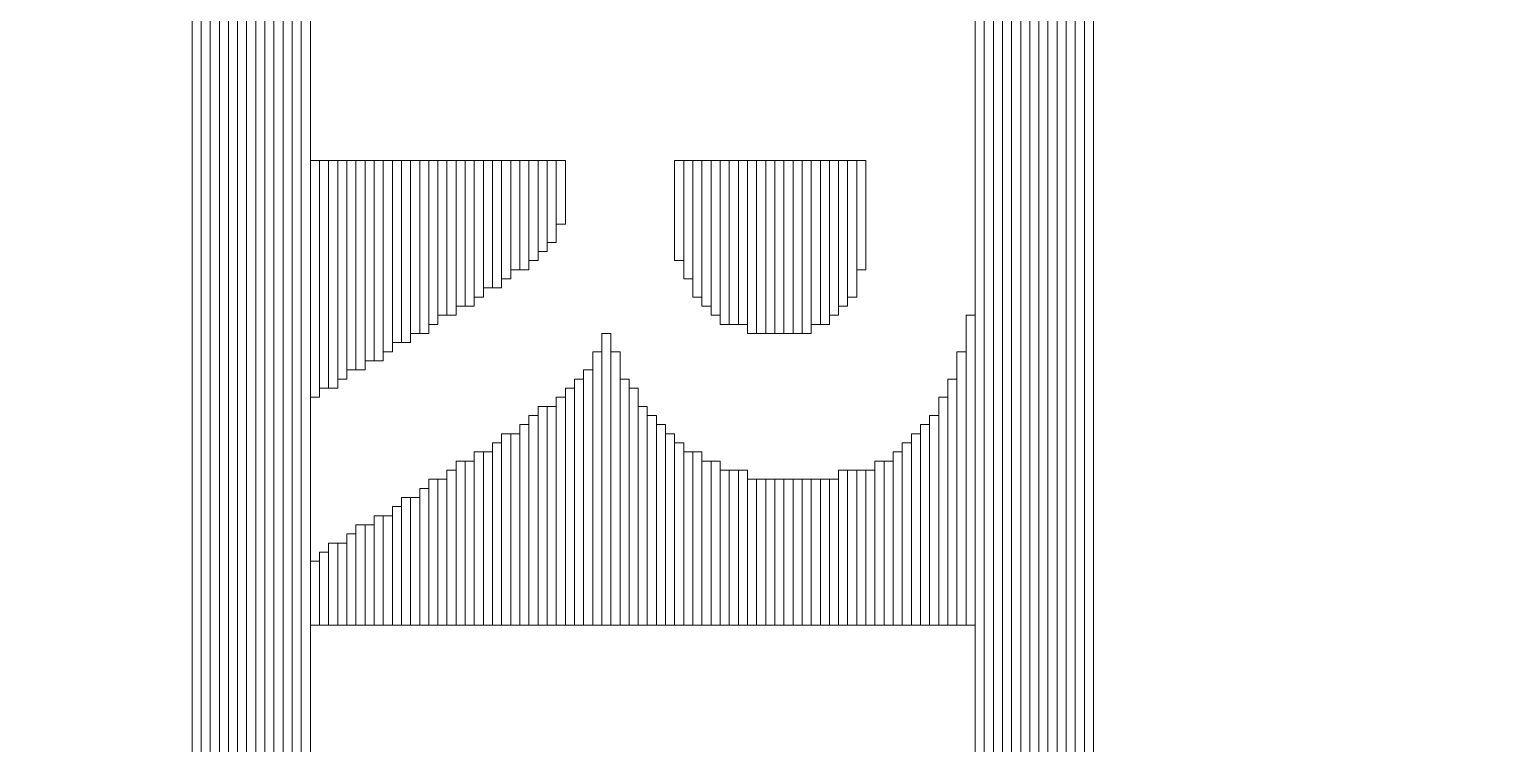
# Model space of a CAD drawing. Header units: millimetres. Extents: x -86 to 67, y -55 to 52.
# Drawn here: x 56.159 to 60.265, y 25.736 to 27.727 of the extents above; entities that cross this region are included whole.
import ezdxf

# ---------------------------------------------------------------- set-up
doc = ezdxf.new("R2010")
doc.units = ezdxf.units.MM
doc.header["$MEASUREMENT"] = 0
doc.layers.add('BG_OUTLINE', color=7, linetype='Continuous')
doc.layers.add('MA_PEN3', color=7, linetype='Continuous')

msp = doc.modelspace()

# ---------------------------------------------------------------- linework, layer by layer
at = {"layer": 'BG_OUTLINE', "color": 3, "lineweight": 9}
msp.add_open_spline([(-60.0926, 34.7331), (-60.0926, 34.7331), (63.7724, 34.7331), (63.7724, 34.7331), (63.7724, 34.7331), (64.585, 34.7336), (65.3646, 34.4113), (65.9396, 33.837), (65.9396, 33.837), (66.5146, 33.2627), (66.8379, 32.4797), (66.8384, 31.667), (66.8384, 31.667), (66.8384, 31.667), (66.8412, -52.28), (66.8412, -52.28), (66.8412, -52.28), (66.8412, -52.28), (66.8384, -52.1933), (66.8384, -52.1933), (66.8384, -52.1933), (66.8389, -53.006), (66.5166, -53.7856), (65.9424, -54.3606), (65.9424, -54.3606), (65.3681, -54.9356), (64.585, -55.2589), (63.7724, -55.2594), (63.7724, -55.2594), (63.7724, -55.2594), (-60.1869, -55.2594), (-60.1869, -55.2594), (-60.1869, -55.2594), (-60.1869, -55.2594), (-60.0853, -55.2518), (-60.0853, -55.2518), (-60.0853, -55.2518), (-60.8979, -55.2523), (-61.6775, -54.9299), (-62.2525, -54.3557), (-62.2525, -54.3557), (-62.8275, -53.7814), (-63.1508, -52.9984), (-63.1513, -52.1857), (-63.1513, -52.1857), (-63.1513, -52.1857), (-63.1587, 31.667), (-63.1587, 31.667), (-63.1587, 31.667), (-63.1592, 32.4797), (-62.8369, 33.2593), (-62.2626, 33.8343), (-62.2626, 33.8343), (-61.6883, 34.4093), (-60.9053, 34.7326), (-60.0926, 34.7331)], degree=3, knots=[0, 0, 0, 0, 0.071429, 0.071429, 0.071429, 0.071429, 0.142857, 0.142857, 0.142857, 0.142857, 0.214286, 0.214286, 0.214286, 0.214286, 0.285714, 0.285714, 0.285714, 0.285714, 0.357143, 0.357143, 0.357143, 0.357143, 0.428571, 0.428571, 0.428571, 0.428571, 0.5, 0.5, 0.5, 0.5, 0.571429, 0.571429, 0.571429, 0.571429, 0.642857, 0.642857, 0.642857, 0.642857, 0.714286, 0.714286, 0.714286, 0.714286, 0.785714, 0.785714, 0.785714, 0.785714, 0.857143, 0.857143, 0.857143, 0.857143, 0.928571, 0.928571, 0.928571, 0.928571, 1, 1, 1, 1], dxfattribs=at)
at = {"layer": 'MA_PEN3', "color": 5, "lineweight": 9}
for points in [[(56.6124, 34.3213), (56.6124, 34.3213), (56.6378, 34.3213), (56.6378, 34.3213), (56.6378, 34.3213), (56.6378, 34.3213), (56.6378, 20.9355), (56.6378, 20.9355), (56.6378, 20.9355), (56.6378, 20.9355), (56.6124, 20.9355), (56.6124, 20.9355), (56.6124, 20.9355), (56.6124, 20.9355), (56.6124, 34.3213), (56.6124, 34.3213)], [(56.6378, 34.3213), (56.6378, 34.3213), (56.6632, 34.3213), (56.6632, 34.3213), (56.6632, 34.3213), (56.6632, 34.3213), (56.6632, 20.9355), (56.6632, 20.9355), (56.6632, 20.9355), (56.6632, 20.9355), (56.6378, 20.9355), (56.6378, 20.9355), (56.6378, 20.9355), (56.6378, 20.9355), (56.6378, 34.3213), (56.6378, 34.3213)], [(56.6632, 34.3213), (56.6632, 34.3213), (56.6886, 34.3213), (56.6886, 34.3213), (56.6886, 34.3213), (56.6886, 34.3213), (56.6886, 20.9355), (56.6886, 20.9355), (56.6886, 20.9355), (56.6886, 20.9355), (56.6632, 20.9355), (56.6632, 20.9355), (56.6632, 20.9355), (56.6632, 20.9355), (56.6632, 34.3213), (56.6632, 34.3213)], [(56.6886, 34.3213), (56.6886, 34.3213), (56.714, 34.3213), (56.714, 34.3213), (56.714, 34.3213), (56.714, 34.3213), (56.714, 20.9355), (56.714, 20.9355), (56.714, 20.9355), (56.714, 20.9355), (56.6886, 20.9355), (56.6886, 20.9355), (56.6886, 20.9355), (56.6886, 20.9355), (56.6886, 34.3213), (56.6886, 34.3213)], [(56.714, 34.3213), (56.714, 34.3213), (56.7394, 34.3213), (56.7394, 34.3213), (56.7394, 34.3213), (56.7394, 34.3213), (56.7394, 20.9355), (56.7394, 20.9355), (56.7394, 20.9355), (56.7394, 20.9355), (56.714, 20.9355), (56.714, 20.9355), (56.714, 20.9355), (56.714, 20.9355), (56.714, 34.3213), (56.714, 34.3213)], [(56.7394, 34.3213), (56.7394, 34.3213), (56.7648, 34.3213), (56.7648, 34.3213), (56.7648, 34.3213), (56.7648, 34.3213), (56.7648, 20.9355), (56.7648, 20.9355), (56.7648, 20.9355), (56.7648, 20.9355), (56.7394, 20.9355), (56.7394, 20.9355), (56.7394, 20.9355), (56.7394, 20.9355), (56.7394, 34.3213), (56.7394, 34.3213)], [(56.7648, 34.3213), (56.7648, 34.3213), (56.7902, 34.3213), (56.7902, 34.3213), (56.7902, 34.3213), (56.7902, 34.3213), (56.7902, 20.9355), (56.7902, 20.9355), (56.7902, 20.9355), (56.7902, 20.9355), (56.7648, 20.9355), (56.7648, 20.9355), (56.7648, 20.9355), (56.7648, 20.9355), (56.7648, 34.3213), (56.7648, 34.3213)], [(56.7902, 34.3213), (56.7902, 34.3213), (56.8156, 34.3213), (56.8156, 34.3213), (56.8156, 34.3213), (56.8156, 34.3213), (56.8156, 20.9355), (56.8156, 20.9355), (56.8156, 20.9355), (56.8156, 20.9355), (56.7902, 20.9355), (56.7902, 20.9355), (56.7902, 20.9355), (56.7902, 20.9355), (56.7902, 34.3213), (56.7902, 34.3213)], [(56.8156, 34.3213), (56.8156, 34.3213), (56.841, 34.3213), (56.841, 34.3213), (56.841, 34.3213), (56.841, 34.3213), (56.841, 20.9355), (56.841, 20.9355), (56.841, 20.9355), (56.841, 20.9355), (56.8156, 20.9355), (56.8156, 20.9355), (56.8156, 20.9355), (56.8156, 20.9355), (56.8156, 34.3213), (56.8156, 34.3213)], [(56.841, 34.3213), (56.841, 34.3213), (56.8664, 34.3213), (56.8664, 34.3213), (56.8664, 34.3213), (56.8664, 34.3213), (56.8664, 20.9355), (56.8664, 20.9355), (56.8664, 20.9355), (56.8664, 20.9355), (56.841, 20.9355), (56.841, 20.9355), (56.841, 20.9355), (56.841, 20.9355), (56.841, 34.3213), (56.841, 34.3213)], [(56.8664, 34.3213), (56.8664, 34.3213), (56.8918, 34.3213), (56.8918, 34.3213), (56.8918, 34.3213), (56.8918, 34.3213), (56.8918, 20.9355), (56.8918, 20.9355), (56.8918, 20.9355), (56.8918, 20.9355), (56.8664, 20.9355), (56.8664, 20.9355), (56.8664, 20.9355), (56.8664, 20.9355), (56.8664, 34.3213), (56.8664, 34.3213)], [(56.8918, 34.3213), (56.8918, 34.3213), (56.9172, 34.3213), (56.9172, 34.3213), (56.9172, 34.3213), (56.9172, 34.3213), (56.9172, 20.9355), (56.9172, 20.9355), (56.9172, 20.9355), (56.9172, 20.9355), (56.8918, 20.9355), (56.8918, 20.9355), (56.8918, 20.9355), (56.8918, 20.9355), (56.8918, 34.3213), (56.8918, 34.3213)], [(56.9172, 34.3213), (56.9172, 34.3213), (56.9426, 34.3213), (56.9426, 34.3213), (56.9426, 34.3213), (56.9426, 34.3213), (56.9426, 20.9355), (56.9426, 20.9355), (56.9426, 20.9355), (56.9426, 20.9355), (56.9172, 20.9355), (56.9172, 20.9355), (56.9172, 20.9355), (56.9172, 20.9355), (56.9172, 34.3213), (56.9172, 34.3213)], [(58.7968, 34.3213), (58.7968, 34.3213), (58.8222, 34.3213), (58.8222, 34.3213), (58.8222, 34.3213), (58.8222, 34.3213), (58.8222, 20.9355), (58.8222, 20.9355), (58.8222, 20.9355), (58.8222, 20.9355), (58.7968, 20.9355), (58.7968, 20.9355), (58.7968, 20.9355), (58.7968, 20.9355), (58.7968, 34.3213), (58.7968, 34.3213)], [(58.8222, 34.3213), (58.8222, 34.3213), (58.8476, 34.3213), (58.8476, 34.3213), (58.8476, 34.3213), (58.8476, 34.3213), (58.8476, 20.9355), (58.8476, 20.9355), (58.8476, 20.9355), (58.8476, 20.9355), (58.8222, 20.9355), (58.8222, 20.9355), (58.8222, 20.9355), (58.8222, 20.9355), (58.8222, 34.3213), (58.8222, 34.3213)], [(58.8476, 34.3213), (58.8476, 34.3213), (58.873, 34.3213), (58.873, 34.3213), (58.873, 34.3213), (58.873, 34.3213), (58.873, 20.9355), (58.873, 20.9355), (58.873, 20.9355), (58.873, 20.9355), (58.8476, 20.9355), (58.8476, 20.9355), (58.8476, 20.9355), (58.8476, 20.9355), (58.8476, 34.3213), (58.8476, 34.3213)], [(58.873, 34.3213), (58.873, 34.3213), (58.8984, 34.3213), (58.8984, 34.3213), (58.8984, 34.3213), (58.8984, 34.3213), (58.8984, 20.9355), (58.8984, 20.9355), (58.8984, 20.9355), (58.8984, 20.9355), (58.873, 20.9355), (58.873, 20.9355), (58.873, 20.9355), (58.873, 20.9355), (58.873, 34.3213), (58.873, 34.3213)], [(58.8984, 34.3213), (58.8984, 34.3213), (58.9238, 34.3213), (58.9238, 34.3213), (58.9238, 34.3213), (58.9238, 34.3213), (58.9238, 20.9355), (58.9238, 20.9355), (58.9238, 20.9355), (58.9238, 20.9355), (58.8984, 20.9355), (58.8984, 20.9355), (58.8984, 20.9355), (58.8984, 20.9355), (58.8984, 34.3213), (58.8984, 34.3213)], [(58.9238, 34.3213), (58.9238, 34.3213), (58.9492, 34.3213), (58.9492, 34.3213), (58.9492, 34.3213), (58.9492, 34.3213), (58.9492, 20.9355), (58.9492, 20.9355), (58.9492, 20.9355), (58.9492, 20.9355), (58.9238, 20.9355), (58.9238, 20.9355), (58.9238, 20.9355), (58.9238, 20.9355), (58.9238, 34.3213), (58.9238, 34.3213)], [(58.9492, 34.3213), (58.9492, 34.3213), (58.9746, 34.3213), (58.9746, 34.3213), (58.9746, 34.3213), (58.9746, 34.3213), (58.9746, 20.9355), (58.9746, 20.9355), (58.9746, 20.9355), (58.9746, 20.9355), (58.9492, 20.9355), (58.9492, 20.9355), (58.9492, 20.9355), (58.9492, 20.9355), (58.9492, 34.3213), (58.9492, 34.3213)], [(58.9746, 34.3213), (58.9746, 34.3213), (59, 34.3213), (59, 34.3213), (59, 34.3213), (59, 34.3213), (59, 20.9355), (59, 20.9355), (59, 20.9355), (59, 20.9355), (58.9746, 20.9355), (58.9746, 20.9355), (58.9746, 20.9355), (58.9746, 20.9355), (58.9746, 34.3213), (58.9746, 34.3213)], [(59, 34.3213), (59, 34.3213), (59.0254, 34.3213), (59.0254, 34.3213), (59.0254, 34.3213), (59.0254, 34.3213), (59.0254, 20.9355), (59.0254, 20.9355), (59.0254, 20.9355), (59.0254, 20.9355), (59, 20.9355), (59, 20.9355), (59, 20.9355), (59, 20.9355), (59, 34.3213), (59, 34.3213)], [(59.0254, 34.3213), (59.0254, 34.3213), (59.0508, 34.3213), (59.0508, 34.3213), (59.0508, 34.3213), (59.0508, 34.3213), (59.0508, 20.9355), (59.0508, 20.9355), (59.0508, 20.9355), (59.0508, 20.9355), (59.0254, 20.9355), (59.0254, 20.9355), (59.0254, 20.9355), (59.0254, 20.9355), (59.0254, 34.3213), (59.0254, 34.3213)], [(59.0508, 34.3213), (59.0508, 34.3213), (59.0762, 34.3213), (59.0762, 34.3213), (59.0762, 34.3213), (59.0762, 34.3213), (59.0762, 20.9355), (59.0762, 20.9355), (59.0762, 20.9355), (59.0762, 20.9355), (59.0508, 20.9355), (59.0508, 20.9355), (59.0508, 20.9355), (59.0508, 20.9355), (59.0508, 34.3213), (59.0508, 34.3213)], [(59.0762, 34.3213), (59.0762, 34.3213), (59.1016, 34.3213), (59.1016, 34.3213), (59.1016, 34.3213), (59.1016, 34.3213), (59.1016, 20.9355), (59.1016, 20.9355), (59.1016, 20.9355), (59.1016, 20.9355), (59.0762, 20.9355), (59.0762, 20.9355), (59.0762, 20.9355), (59.0762, 20.9355), (59.0762, 34.3213), (59.0762, 34.3213)], [(59.1016, 34.3213), (59.1016, 34.3213), (59.127, 34.3213), (59.127, 34.3213), (59.127, 34.3213), (59.127, 34.3213), (59.127, 20.9355), (59.127, 20.9355), (59.127, 20.9355), (59.127, 20.9355), (59.1016, 20.9355), (59.1016, 20.9355), (59.1016, 20.9355), (59.1016, 20.9355), (59.1016, 34.3213), (59.1016, 34.3213)], [(56.9426, 27.3617), (56.9426, 27.3617), (56.968, 27.3617), (56.968, 27.3617), (56.968, 27.3617), (56.968, 27.3617), (56.968, 26.7013), (56.968, 26.7013), (56.968, 26.7013), (56.968, 26.7013), (56.9426, 26.7013), (56.9426, 26.7013), (56.9426, 26.7013), (56.9426, 26.7013), (56.9426, 27.3617), (56.9426, 27.3617)], [(56.968, 27.3617), (56.968, 27.3617), (56.9934, 27.3617), (56.9934, 27.3617), (56.9934, 27.3617), (56.9934, 27.3617), (56.9934, 26.7267), (56.9934, 26.7267), (56.9934, 26.7267), (56.9934, 26.7267), (56.968, 26.7267), (56.968, 26.7267), (56.968, 26.7267), (56.968, 26.7267), (56.968, 27.3617), (56.968, 27.3617)], [(56.9934, 27.3617), (56.9934, 27.3617), (57.0188, 27.3617), (57.0188, 27.3617), (57.0188, 27.3617), (57.0188, 27.3617), (57.0188, 26.7267), (57.0188, 26.7267), (57.0188, 26.7267), (57.0188, 26.7267), (56.9934, 26.7267), (56.9934, 26.7267), (56.9934, 26.7267), (56.9934, 26.7267), (56.9934, 27.3617), (56.9934, 27.3617)], [(57.0188, 27.3617), (57.0188, 27.3617), (57.0442, 27.3617), (57.0442, 27.3617), (57.0442, 27.3617), (57.0442, 27.3617), (57.0442, 26.7521), (57.0442, 26.7521), (57.0442, 26.7521), (57.0442, 26.7521), (57.0188, 26.7521), (57.0188, 26.7521), (57.0188, 26.7521), (57.0188, 26.7521), (57.0188, 27.3617), (57.0188, 27.3617)], [(57.0442, 27.3617), (57.0442, 27.3617), (57.0696, 27.3617), (57.0696, 27.3617), (57.0696, 27.3617), (57.0696, 27.3617), (57.0696, 26.7775), (57.0696, 26.7775), (57.0696, 26.7775), (57.0696, 26.7775), (57.0442, 26.7775), (57.0442, 26.7775), (57.0442, 26.7775), (57.0442, 26.7775), (57.0442, 27.3617), (57.0442, 27.3617)], [(57.0696, 27.3617), (57.0696, 27.3617), (57.095, 27.3617), (57.095, 27.3617), (57.095, 27.3617), (57.095, 27.3617), (57.095, 26.7775), (57.095, 26.7775), (57.095, 26.7775), (57.095, 26.7775), (57.0696, 26.7775), (57.0696, 26.7775), (57.0696, 26.7775), (57.0696, 26.7775), (57.0696, 27.3617), (57.0696, 27.3617)], [(57.095, 27.3617), (57.095, 27.3617), (57.1204, 27.3617), (57.1204, 27.3617), (57.1204, 27.3617), (57.1204, 27.3617), (57.1204, 26.8029), (57.1204, 26.8029), (57.1204, 26.8029), (57.1204, 26.8029), (57.095, 26.8029), (57.095, 26.8029), (57.095, 26.8029), (57.095, 26.8029), (57.095, 27.3617), (57.095, 27.3617)], [(57.1204, 27.3617), (57.1204, 27.3617), (57.1458, 27.3617), (57.1458, 27.3617), (57.1458, 27.3617), (57.1458, 27.3617), (57.1458, 26.8029), (57.1458, 26.8029), (57.1458, 26.8029), (57.1458, 26.8029), (57.1204, 26.8029), (57.1204, 26.8029), (57.1204, 26.8029), (57.1204, 26.8029), (57.1204, 27.3617), (57.1204, 27.3617)], [(57.1458, 27.3617), (57.1458, 27.3617), (57.1712, 27.3617), (57.1712, 27.3617), (57.1712, 27.3617), (57.1712, 27.3617), (57.1712, 26.8283), (57.1712, 26.8283), (57.1712, 26.8283), (57.1712, 26.8283), (57.1458, 26.8283), (57.1458, 26.8283), (57.1458, 26.8283), (57.1458, 26.8283), (57.1458, 27.3617), (57.1458, 27.3617)], [(57.1712, 27.3617), (57.1712, 27.3617), (57.1966, 27.3617), (57.1966, 27.3617), (57.1966, 27.3617), (57.1966, 27.3617), (57.1966, 26.8537), (57.1966, 26.8537), (57.1966, 26.8537), (57.1966, 26.8537), (57.1712, 26.8537), (57.1712, 26.8537), (57.1712, 26.8537), (57.1712, 26.8537), (57.1712, 27.3617), (57.1712, 27.3617)], [(57.1966, 27.3617), (57.1966, 27.3617), (57.222, 27.3617), (57.222, 27.3617), (57.222, 27.3617), (57.222, 27.3617), (57.222, 26.8537), (57.222, 26.8537), (57.222, 26.8537), (57.222, 26.8537), (57.1966, 26.8537), (57.1966, 26.8537), (57.1966, 26.8537), (57.1966, 26.8537), (57.1966, 27.3617), (57.1966, 27.3617)], [(57.222, 27.3617), (57.222, 27.3617), (57.2474, 27.3617), (57.2474, 27.3617), (57.2474, 27.3617), (57.2474, 27.3617), (57.2474, 26.8791), (57.2474, 26.8791), (57.2474, 26.8791), (57.2474, 26.8791), (57.222, 26.8791), (57.222, 26.8791), (57.222, 26.8791), (57.222, 26.8791), (57.222, 27.3617), (57.222, 27.3617)], [(57.2474, 27.3617), (57.2474, 27.3617), (57.2728, 27.3617), (57.2728, 27.3617), (57.2728, 27.3617), (57.2728, 27.3617), (57.2728, 26.8791), (57.2728, 26.8791), (57.2728, 26.8791), (57.2728, 26.8791), (57.2474, 26.8791), (57.2474, 26.8791), (57.2474, 26.8791), (57.2474, 26.8791), (57.2474, 27.3617), (57.2474, 27.3617)], [(57.2728, 27.3617), (57.2728, 27.3617), (57.2982, 27.3617), (57.2982, 27.3617), (57.2982, 27.3617), (57.2982, 27.3617), (57.2982, 26.9045), (57.2982, 26.9045), (57.2982, 26.9045), (57.2982, 26.9045), (57.2728, 26.9045), (57.2728, 26.9045), (57.2728, 26.9045), (57.2728, 26.9045), (57.2728, 27.3617), (57.2728, 27.3617)], [(57.2982, 27.3617), (57.2982, 27.3617), (57.3236, 27.3617), (57.3236, 27.3617), (57.3236, 27.3617), (57.3236, 27.3617), (57.3236, 26.9299), (57.3236, 26.9299), (57.3236, 26.9299), (57.3236, 26.9299), (57.2982, 26.9299), (57.2982, 26.9299), (57.2982, 26.9299), (57.2982, 26.9299), (57.2982, 27.3617), (57.2982, 27.3617)], [(57.3236, 27.3617), (57.3236, 27.3617), (57.349, 27.3617), (57.349, 27.3617), (57.349, 27.3617), (57.349, 27.3617), (57.349, 26.9299), (57.349, 26.9299), (57.349, 26.9299), (57.349, 26.9299), (57.3236, 26.9299), (57.3236, 26.9299), (57.3236, 26.9299), (57.3236, 26.9299), (57.3236, 27.3617), (57.3236, 27.3617)], [(57.349, 27.3617), (57.349, 27.3617), (57.3744, 27.3617), (57.3744, 27.3617), (57.3744, 27.3617), (57.3744, 27.3617), (57.3744, 26.9553), (57.3744, 26.9553), (57.3744, 26.9553), (57.3744, 26.9553), (57.349, 26.9553), (57.349, 26.9553), (57.349, 26.9553), (57.349, 26.9553), (57.349, 27.3617), (57.349, 27.3617)], [(57.3744, 27.3617), (57.3744, 27.3617), (57.3998, 27.3617), (57.3998, 27.3617), (57.3998, 27.3617), (57.3998, 27.3617), (57.3998, 26.9553), (57.3998, 26.9553), (57.3998, 26.9553), (57.3998, 26.9553), (57.3744, 26.9553), (57.3744, 26.9553), (57.3744, 26.9553), (57.3744, 26.9553), (57.3744, 27.3617), (57.3744, 27.3617)], [(57.3998, 27.3617), (57.3998, 27.3617), (57.4252, 27.3617), (57.4252, 27.3617), (57.4252, 27.3617), (57.4252, 27.3617), (57.4252, 26.9807), (57.4252, 26.9807), (57.4252, 26.9807), (57.4252, 26.9807), (57.3998, 26.9807), (57.3998, 26.9807), (57.3998, 26.9807), (57.3998, 26.9807), (57.3998, 27.3617), (57.3998, 27.3617)], [(57.4252, 27.3617), (57.4252, 27.3617), (57.4506, 27.3617), (57.4506, 27.3617), (57.4506, 27.3617), (57.4506, 27.3617), (57.4506, 27.0061), (57.4506, 27.0061), (57.4506, 27.0061), (57.4506, 27.0061), (57.4252, 27.0061), (57.4252, 27.0061), (57.4252, 27.0061), (57.4252, 27.0061), (57.4252, 27.3617), (57.4252, 27.3617)], [(57.4506, 27.3617), (57.4506, 27.3617), (57.476, 27.3617), (57.476, 27.3617), (57.476, 27.3617), (57.476, 27.3617), (57.476, 27.0061), (57.476, 27.0061), (57.476, 27.0061), (57.476, 27.0061), (57.4506, 27.0061), (57.4506, 27.0061), (57.4506, 27.0061), (57.4506, 27.0061), (57.4506, 27.3617), (57.4506, 27.3617)], [(57.476, 27.3617), (57.476, 27.3617), (57.5014, 27.3617), (57.5014, 27.3617), (57.5014, 27.3617), (57.5014, 27.3617), (57.5014, 27.0315), (57.5014, 27.0315), (57.5014, 27.0315), (57.5014, 27.0315), (57.476, 27.0315), (57.476, 27.0315), (57.476, 27.0315), (57.476, 27.0315), (57.476, 27.3617), (57.476, 27.3617)], [(57.5014, 27.3617), (57.5014, 27.3617), (57.5268, 27.3617), (57.5268, 27.3617), (57.5268, 27.3617), (57.5268, 27.3617), (57.5268, 27.0569), (57.5268, 27.0569), (57.5268, 27.0569), (57.5268, 27.0569), (57.5014, 27.0569), (57.5014, 27.0569), (57.5014, 27.0569), (57.5014, 27.0569), (57.5014, 27.3617), (57.5014, 27.3617)], [(57.5268, 27.3617), (57.5268, 27.3617), (57.5522, 27.3617), (57.5522, 27.3617), (57.5522, 27.3617), (57.5522, 27.3617), (57.5522, 27.0569), (57.5522, 27.0569), (57.5522, 27.0569), (57.5522, 27.0569), (57.5268, 27.0569), (57.5268, 27.0569), (57.5268, 27.0569), (57.5268, 27.0569), (57.5268, 27.3617), (57.5268, 27.3617)], [(57.5522, 27.3617), (57.5522, 27.3617), (57.5776, 27.3617), (57.5776, 27.3617), (57.5776, 27.3617), (57.5776, 27.3617), (57.5776, 27.0823), (57.5776, 27.0823), (57.5776, 27.0823), (57.5776, 27.0823), (57.5522, 27.0823), (57.5522, 27.0823), (57.5522, 27.0823), (57.5522, 27.0823), (57.5522, 27.3617), (57.5522, 27.3617)], [(57.5776, 27.3617), (57.5776, 27.3617), (57.603, 27.3617), (57.603, 27.3617), (57.603, 27.3617), (57.603, 27.3617), (57.603, 27.1077), (57.603, 27.1077), (57.603, 27.1077), (57.603, 27.1077), (57.5776, 27.1077), (57.5776, 27.1077), (57.5776, 27.1077), (57.5776, 27.1077), (57.5776, 27.3617), (57.5776, 27.3617)], [(57.603, 27.3617), (57.603, 27.3617), (57.6284, 27.3617), (57.6284, 27.3617), (57.6284, 27.3617), (57.6284, 27.3617), (57.6284, 27.1331), (57.6284, 27.1331), (57.6284, 27.1331), (57.6284, 27.1331), (57.603, 27.1331), (57.603, 27.1331), (57.603, 27.1331), (57.603, 27.1331), (57.603, 27.3617), (57.603, 27.3617)], [(57.6284, 27.3617), (57.6284, 27.3617), (57.6538, 27.3617), (57.6538, 27.3617), (57.6538, 27.3617), (57.6538, 27.3617), (57.6538, 27.1839), (57.6538, 27.1839), (57.6538, 27.1839), (57.6538, 27.1839), (57.6284, 27.1839), (57.6284, 27.1839), (57.6284, 27.1839), (57.6284, 27.1839), (57.6284, 27.3617), (57.6284, 27.3617)], [(57.9586, 27.3617), (57.9586, 27.3617), (57.984, 27.3617), (57.984, 27.3617), (57.984, 27.3617), (57.984, 27.3617), (57.984, 27.0823), (57.984, 27.0823), (57.984, 27.0823), (57.984, 27.0823), (57.9586, 27.0823), (57.9586, 27.0823), (57.9586, 27.0823), (57.9586, 27.0823), (57.9586, 27.3617), (57.9586, 27.3617)], [(57.984, 27.3617), (57.984, 27.3617), (58.0094, 27.3617), (58.0094, 27.3617), (58.0094, 27.3617), (58.0094, 27.3617), (58.0094, 27.0315), (58.0094, 27.0315), (58.0094, 27.0315), (58.0094, 27.0315), (57.984, 27.0315), (57.984, 27.0315), (57.984, 27.0315), (57.984, 27.0315), (57.984, 27.3617), (57.984, 27.3617)], [(58.0094, 27.3617), (58.0094, 27.3617), (58.0348, 27.3617), (58.0348, 27.3617), (58.0348, 27.3617), (58.0348, 27.3617), (58.0348, 26.9807), (58.0348, 26.9807), (58.0348, 26.9807), (58.0348, 26.9807), (58.0094, 26.9807), (58.0094, 26.9807), (58.0094, 26.9807), (58.0094, 26.9807), (58.0094, 27.3617), (58.0094, 27.3617)], [(58.0348, 27.3617), (58.0348, 27.3617), (58.0602, 27.3617), (58.0602, 27.3617), (58.0602, 27.3617), (58.0602, 27.3617), (58.0602, 26.9553), (58.0602, 26.9553), (58.0602, 26.9553), (58.0602, 26.9553), (58.0348, 26.9553), (58.0348, 26.9553), (58.0348, 26.9553), (58.0348, 26.9553), (58.0348, 27.3617), (58.0348, 27.3617)], [(58.0602, 27.3617), (58.0602, 27.3617), (58.0856, 27.3617), (58.0856, 27.3617), (58.0856, 27.3617), (58.0856, 27.3617), (58.0856, 26.9299), (58.0856, 26.9299), (58.0856, 26.9299), (58.0856, 26.9299), (58.0602, 26.9299), (58.0602, 26.9299), (58.0602, 26.9299), (58.0602, 26.9299), (58.0602, 27.3617), (58.0602, 27.3617)], [(58.0856, 27.3617), (58.0856, 27.3617), (58.111, 27.3617), (58.111, 27.3617), (58.111, 27.3617), (58.111, 27.3617), (58.111, 26.9045), (58.111, 26.9045), (58.111, 26.9045), (58.111, 26.9045), (58.0856, 26.9045), (58.0856, 26.9045), (58.0856, 26.9045), (58.0856, 26.9045), (58.0856, 27.3617), (58.0856, 27.3617)], [(58.111, 27.3617), (58.111, 27.3617), (58.1364, 27.3617), (58.1364, 27.3617), (58.1364, 27.3617), (58.1364, 27.3617), (58.1364, 26.9045), (58.1364, 26.9045), (58.1364, 26.9045), (58.1364, 26.9045), (58.111, 26.9045), (58.111, 26.9045), (58.111, 26.9045), (58.111, 26.9045), (58.111, 27.3617), (58.111, 27.3617)], [(58.1364, 27.3617), (58.1364, 27.3617), (58.1618, 27.3617), (58.1618, 27.3617), (58.1618, 27.3617), (58.1618, 27.3617), (58.1618, 26.9045), (58.1618, 26.9045), (58.1618, 26.9045), (58.1618, 26.9045), (58.1364, 26.9045), (58.1364, 26.9045), (58.1364, 26.9045), (58.1364, 26.9045), (58.1364, 27.3617), (58.1364, 27.3617)], [(58.1618, 27.3617), (58.1618, 27.3617), (58.1872, 27.3617), (58.1872, 27.3617), (58.1872, 27.3617), (58.1872, 27.3617), (58.1872, 26.8791), (58.1872, 26.8791), (58.1872, 26.8791), (58.1872, 26.8791), (58.1618, 26.8791), (58.1618, 26.8791), (58.1618, 26.8791), (58.1618, 26.8791), (58.1618, 27.3617), (58.1618, 27.3617)], [(58.1872, 27.3617), (58.1872, 27.3617), (58.2126, 27.3617), (58.2126, 27.3617), (58.2126, 27.3617), (58.2126, 27.3617), (58.2126, 26.8791), (58.2126, 26.8791), (58.2126, 26.8791), (58.2126, 26.8791), (58.1872, 26.8791), (58.1872, 26.8791), (58.1872, 26.8791), (58.1872, 26.8791), (58.1872, 27.3617), (58.1872, 27.3617)], [(58.2126, 27.3617), (58.2126, 27.3617), (58.238, 27.3617), (58.238, 27.3617), (58.238, 27.3617), (58.238, 27.3617), (58.238, 26.8791), (58.238, 26.8791), (58.238, 26.8791), (58.238, 26.8791), (58.2126, 26.8791), (58.2126, 26.8791), (58.2126, 26.8791), (58.2126, 26.8791), (58.2126, 27.3617), (58.2126, 27.3617)], [(58.238, 27.3617), (58.238, 27.3617), (58.2634, 27.3617), (58.2634, 27.3617), (58.2634, 27.3617), (58.2634, 27.3617), (58.2634, 26.8791), (58.2634, 26.8791), (58.2634, 26.8791), (58.2634, 26.8791), (58.238, 26.8791), (58.238, 26.8791), (58.238, 26.8791), (58.238, 26.8791), (58.238, 27.3617), (58.238, 27.3617)], [(58.2634, 27.3617), (58.2634, 27.3617), (58.2888, 27.3617), (58.2888, 27.3617), (58.2888, 27.3617), (58.2888, 27.3617), (58.2888, 26.8791), (58.2888, 26.8791), (58.2888, 26.8791), (58.2888, 26.8791), (58.2634, 26.8791), (58.2634, 26.8791), (58.2634, 26.8791), (58.2634, 26.8791), (58.2634, 27.3617), (58.2634, 27.3617)], [(58.2888, 27.3617), (58.2888, 27.3617), (58.3142, 27.3617), (58.3142, 27.3617), (58.3142, 27.3617), (58.3142, 27.3617), (58.3142, 26.8791), (58.3142, 26.8791), (58.3142, 26.8791), (58.3142, 26.8791), (58.2888, 26.8791), (58.2888, 26.8791), (58.2888, 26.8791), (58.2888, 26.8791), (58.2888, 27.3617), (58.2888, 27.3617)], [(58.3142, 27.3617), (58.3142, 27.3617), (58.3396, 27.3617), (58.3396, 27.3617), (58.3396, 27.3617), (58.3396, 27.3617), (58.3396, 26.8791), (58.3396, 26.8791), (58.3396, 26.8791), (58.3396, 26.8791), (58.3142, 26.8791), (58.3142, 26.8791), (58.3142, 26.8791), (58.3142, 26.8791), (58.3142, 27.3617), (58.3142, 27.3617)], [(58.3396, 27.3617), (58.3396, 27.3617), (58.365, 27.3617), (58.365, 27.3617), (58.365, 27.3617), (58.365, 27.3617), (58.365, 26.9045), (58.365, 26.9045), (58.365, 26.9045), (58.365, 26.9045), (58.3396, 26.9045), (58.3396, 26.9045), (58.3396, 26.9045), (58.3396, 26.9045), (58.3396, 27.3617), (58.3396, 27.3617)], [(58.365, 27.3617), (58.365, 27.3617), (58.3904, 27.3617), (58.3904, 27.3617), (58.3904, 27.3617), (58.3904, 27.3617), (58.3904, 26.9045), (58.3904, 26.9045), (58.3904, 26.9045), (58.3904, 26.9045), (58.365, 26.9045), (58.365, 26.9045), (58.365, 26.9045), (58.365, 26.9045), (58.365, 27.3617), (58.365, 27.3617)], [(58.3904, 27.3617), (58.3904, 27.3617), (58.4158, 27.3617), (58.4158, 27.3617), (58.4158, 27.3617), (58.4158, 27.3617), (58.4158, 26.9299), (58.4158, 26.9299), (58.4158, 26.9299), (58.4158, 26.9299), (58.3904, 26.9299), (58.3904, 26.9299), (58.3904, 26.9299), (58.3904, 26.9299), (58.3904, 27.3617), (58.3904, 27.3617)], [(58.4158, 27.3617), (58.4158, 27.3617), (58.4412, 27.3617), (58.4412, 27.3617), (58.4412, 27.3617), (58.4412, 27.3617), (58.4412, 26.9553), (58.4412, 26.9553), (58.4412, 26.9553), (58.4412, 26.9553), (58.4158, 26.9553), (58.4158, 26.9553), (58.4158, 26.9553), (58.4158, 26.9553), (58.4158, 27.3617), (58.4158, 27.3617)], [(58.4412, 27.3617), (58.4412, 27.3617), (58.4666, 27.3617), (58.4666, 27.3617), (58.4666, 27.3617), (58.4666, 27.3617), (58.4666, 26.9807), (58.4666, 26.9807), (58.4666, 26.9807), (58.4666, 26.9807), (58.4412, 26.9807), (58.4412, 26.9807), (58.4412, 26.9807), (58.4412, 26.9807), (58.4412, 27.3617), (58.4412, 27.3617)], [(58.4666, 27.3617), (58.4666, 27.3617), (58.492, 27.3617), (58.492, 27.3617), (58.492, 27.3617), (58.492, 27.3617), (58.492, 27.0569), (58.492, 27.0569), (58.492, 27.0569), (58.492, 27.0569), (58.4666, 27.0569), (58.4666, 27.0569), (58.4666, 27.0569), (58.4666, 27.0569), (58.4666, 27.3617), (58.4666, 27.3617)], [(58.7714, 26.9299), (58.7714, 26.9299), (58.7968, 26.9299), (58.7968, 26.9299), (58.7968, 26.9299), (58.7968, 26.9299), (58.7968, 26.0663), (58.7968, 26.0663), (58.7968, 26.0663), (58.7968, 26.0663), (58.7714, 26.0663), (58.7714, 26.0663), (58.7714, 26.0663), (58.7714, 26.0663), (58.7714, 26.9299), (58.7714, 26.9299)], [(57.7554, 26.8791), (57.7554, 26.8791), (57.7808, 26.8791), (57.7808, 26.8791), (57.7808, 26.8791), (57.7808, 26.8791), (57.7808, 26.0663), (57.7808, 26.0663), (57.7808, 26.0663), (57.7808, 26.0663), (57.7554, 26.0663), (57.7554, 26.0663), (57.7554, 26.0663), (57.7554, 26.0663), (57.7554, 26.8791), (57.7554, 26.8791)], [(57.73, 26.8283), (57.73, 26.8283), (57.7554, 26.8283), (57.7554, 26.8283), (57.7554, 26.8283), (57.7554, 26.8283), (57.7554, 26.0663), (57.7554, 26.0663), (57.7554, 26.0663), (57.7554, 26.0663), (57.73, 26.0663), (57.73, 26.0663), (57.73, 26.0663), (57.73, 26.0663), (57.73, 26.8283), (57.73, 26.8283)], [(57.7808, 26.8283), (57.7808, 26.8283), (57.8062, 26.8283), (57.8062, 26.8283), (57.8062, 26.8283), (57.8062, 26.8283), (57.8062, 26.0663), (57.8062, 26.0663), (57.8062, 26.0663), (57.8062, 26.0663), (57.7808, 26.0663), (57.7808, 26.0663), (57.7808, 26.0663), (57.7808, 26.0663), (57.7808, 26.8283), (57.7808, 26.8283)], [(58.746, 26.8283), (58.746, 26.8283), (58.7714, 26.8283), (58.7714, 26.8283), (58.7714, 26.8283), (58.7714, 26.8283), (58.7714, 26.0663), (58.7714, 26.0663), (58.7714, 26.0663), (58.7714, 26.0663), (58.746, 26.0663), (58.746, 26.0663), (58.746, 26.0663), (58.746, 26.0663), (58.746, 26.8283), (58.746, 26.8283)], [(57.7046, 26.7775), (57.7046, 26.7775), (57.73, 26.7775), (57.73, 26.7775), (57.73, 26.7775), (57.73, 26.7775), (57.73, 26.0663), (57.73, 26.0663), (57.73, 26.0663), (57.73, 26.0663), (57.7046, 26.0663), (57.7046, 26.0663), (57.7046, 26.0663), (57.7046, 26.0663), (57.7046, 26.7775), (57.7046, 26.7775)], [(57.6792, 26.7521), (57.6792, 26.7521), (57.7046, 26.7521), (57.7046, 26.7521), (57.7046, 26.7521), (57.7046, 26.7521), (57.7046, 26.0663), (57.7046, 26.0663), (57.7046, 26.0663), (57.7046, 26.0663), (57.6792, 26.0663), (57.6792, 26.0663), (57.6792, 26.0663), (57.6792, 26.0663), (57.6792, 26.7521), (57.6792, 26.7521)], [(57.8062, 26.7521), (57.8062, 26.7521), (57.8316, 26.7521), (57.8316, 26.7521), (57.8316, 26.7521), (57.8316, 26.7521), (57.8316, 26.0663), (57.8316, 26.0663), (57.8316, 26.0663), (57.8316, 26.0663), (57.8062, 26.0663), (57.8062, 26.0663), (57.8062, 26.0663), (57.8062, 26.0663), (57.8062, 26.7521), (57.8062, 26.7521)], [(58.7206, 26.7521), (58.7206, 26.7521), (58.746, 26.7521), (58.746, 26.7521), (58.746, 26.7521), (58.746, 26.7521), (58.746, 26.0663), (58.746, 26.0663), (58.746, 26.0663), (58.746, 26.0663), (58.7206, 26.0663), (58.7206, 26.0663), (58.7206, 26.0663), (58.7206, 26.0663), (58.7206, 26.7521), (58.7206, 26.7521)], [(57.6284, 26.7013), (57.6284, 26.7013), (57.6538, 26.7013), (57.6538, 26.7013), (57.6538, 26.7013), (57.6538, 26.7013), (57.6538, 26.0663), (57.6538, 26.0663), (57.6538, 26.0663), (57.6538, 26.0663), (57.6284, 26.0663), (57.6284, 26.0663), (57.6284, 26.0663), (57.6284, 26.0663), (57.6284, 26.7013), (57.6284, 26.7013)], [(57.6538, 26.7267), (57.6538, 26.7267), (57.6792, 26.7267), (57.6792, 26.7267), (57.6792, 26.7267), (57.6792, 26.7267), (57.6792, 26.0663), (57.6792, 26.0663), (57.6792, 26.0663), (57.6792, 26.0663), (57.6538, 26.0663), (57.6538, 26.0663), (57.6538, 26.0663), (57.6538, 26.0663), (57.6538, 26.7267), (57.6538, 26.7267)], [(57.8316, 26.7267), (57.8316, 26.7267), (57.857, 26.7267), (57.857, 26.7267), (57.857, 26.7267), (57.857, 26.7267), (57.857, 26.0663), (57.857, 26.0663), (57.857, 26.0663), (57.857, 26.0663), (57.8316, 26.0663), (57.8316, 26.0663), (57.8316, 26.0663), (57.8316, 26.0663), (57.8316, 26.7267), (57.8316, 26.7267)], [(58.6952, 26.7013), (58.6952, 26.7013), (58.7206, 26.7013), (58.7206, 26.7013), (58.7206, 26.7013), (58.7206, 26.7013), (58.7206, 26.0663), (58.7206, 26.0663), (58.7206, 26.0663), (58.7206, 26.0663), (58.6952, 26.0663), (58.6952, 26.0663), (58.6952, 26.0663), (58.6952, 26.0663), (58.6952, 26.7013), (58.6952, 26.7013)], [(57.5522, 26.6505), (57.5522, 26.6505), (57.5776, 26.6505), (57.5776, 26.6505), (57.5776, 26.6505), (57.5776, 26.6505), (57.5776, 26.0663), (57.5776, 26.0663), (57.5776, 26.0663), (57.5776, 26.0663), (57.5522, 26.0663), (57.5522, 26.0663), (57.5522, 26.0663), (57.5522, 26.0663), (57.5522, 26.6505), (57.5522, 26.6505)], [(57.5776, 26.6759), (57.5776, 26.6759), (57.603, 26.6759), (57.603, 26.6759), (57.603, 26.6759), (57.603, 26.6759), (57.603, 26.0663), (57.603, 26.0663), (57.603, 26.0663), (57.603, 26.0663), (57.5776, 26.0663), (57.5776, 26.0663), (57.5776, 26.0663), (57.5776, 26.0663), (57.5776, 26.6759), (57.5776, 26.6759)], [(57.603, 26.6759), (57.603, 26.6759), (57.6284, 26.6759), (57.6284, 26.6759), (57.6284, 26.6759), (57.6284, 26.6759), (57.6284, 26.0663), (57.6284, 26.0663), (57.6284, 26.0663), (57.6284, 26.0663), (57.603, 26.0663), (57.603, 26.0663), (57.603, 26.0663), (57.603, 26.0663), (57.603, 26.6759), (57.603, 26.6759)], [(57.857, 26.6759), (57.857, 26.6759), (57.8824, 26.6759), (57.8824, 26.6759), (57.8824, 26.6759), (57.8824, 26.6759), (57.8824, 26.0663), (57.8824, 26.0663), (57.8824, 26.0663), (57.8824, 26.0663), (57.857, 26.0663), (57.857, 26.0663), (57.857, 26.0663), (57.857, 26.0663), (57.857, 26.6759), (57.857, 26.6759)], [(57.8824, 26.6505), (57.8824, 26.6505), (57.9078, 26.6505), (57.9078, 26.6505), (57.9078, 26.6505), (57.9078, 26.6505), (57.9078, 26.0663), (57.9078, 26.0663), (57.9078, 26.0663), (57.9078, 26.0663), (57.8824, 26.0663), (57.8824, 26.0663), (57.8824, 26.0663), (57.8824, 26.0663), (57.8824, 26.6505), (57.8824, 26.6505)], [(58.6698, 26.6505), (58.6698, 26.6505), (58.6952, 26.6505), (58.6952, 26.6505), (58.6952, 26.6505), (58.6952, 26.6505), (58.6952, 26.0663), (58.6952, 26.0663), (58.6952, 26.0663), (58.6952, 26.0663), (58.6698, 26.0663), (58.6698, 26.0663), (58.6698, 26.0663), (58.6698, 26.0663), (58.6698, 26.6505), (58.6698, 26.6505)], [(57.5268, 26.6251), (57.5268, 26.6251), (57.5522, 26.6251), (57.5522, 26.6251), (57.5522, 26.6251), (57.5522, 26.6251), (57.5522, 26.0663), (57.5522, 26.0663), (57.5522, 26.0663), (57.5522, 26.0663), (57.5268, 26.0663), (57.5268, 26.0663), (57.5268, 26.0663), (57.5268, 26.0663), (57.5268, 26.6251), (57.5268, 26.6251)], [(57.9078, 26.6251), (57.9078, 26.6251), (57.9332, 26.6251), (57.9332, 26.6251), (57.9332, 26.6251), (57.9332, 26.6251), (57.9332, 26.0663), (57.9332, 26.0663), (57.9332, 26.0663), (57.9332, 26.0663), (57.9078, 26.0663), (57.9078, 26.0663), (57.9078, 26.0663), (57.9078, 26.0663), (57.9078, 26.6251), (57.9078, 26.6251)], [(58.6444, 26.6251), (58.6444, 26.6251), (58.6698, 26.6251), (58.6698, 26.6251), (58.6698, 26.6251), (58.6698, 26.6251), (58.6698, 26.0663), (58.6698, 26.0663), (58.6698, 26.0663), (58.6698, 26.0663), (58.6444, 26.0663), (58.6444, 26.0663), (58.6444, 26.0663), (58.6444, 26.0663), (58.6444, 26.6251), (58.6444, 26.6251)], [(57.4506, 26.5743), (57.4506, 26.5743), (57.476, 26.5743), (57.476, 26.5743), (57.476, 26.5743), (57.476, 26.5743), (57.476, 26.0663), (57.476, 26.0663), (57.476, 26.0663), (57.476, 26.0663), (57.4506, 26.0663), (57.4506, 26.0663), (57.4506, 26.0663), (57.4506, 26.0663), (57.4506, 26.5743), (57.4506, 26.5743)], [(57.476, 26.5997), (57.476, 26.5997), (57.5014, 26.5997), (57.5014, 26.5997), (57.5014, 26.5997), (57.5014, 26.5997), (57.5014, 26.0663), (57.5014, 26.0663), (57.5014, 26.0663), (57.5014, 26.0663), (57.476, 26.0663), (57.476, 26.0663), (57.476, 26.0663), (57.476, 26.0663), (57.476, 26.5997), (57.476, 26.5997)], [(57.5014, 26.5997), (57.5014, 26.5997), (57.5268, 26.5997), (57.5268, 26.5997), (57.5268, 26.5997), (57.5268, 26.5997), (57.5268, 26.0663), (57.5268, 26.0663), (57.5268, 26.0663), (57.5268, 26.0663), (57.5014, 26.0663), (57.5014, 26.0663), (57.5014, 26.0663), (57.5014, 26.0663), (57.5014, 26.5997), (57.5014, 26.5997)], [(57.9332, 26.5997), (57.9332, 26.5997), (57.9586, 26.5997), (57.9586, 26.5997), (57.9586, 26.5997), (57.9586, 26.5997), (57.9586, 26.0663), (57.9586, 26.0663), (57.9586, 26.0663), (57.9586, 26.0663), (57.9332, 26.0663), (57.9332, 26.0663), (57.9332, 26.0663), (57.9332, 26.0663), (57.9332, 26.5997), (57.9332, 26.5997)], [(57.9586, 26.5743), (57.9586, 26.5743), (57.984, 26.5743), (57.984, 26.5743), (57.984, 26.5743), (57.984, 26.5743), (57.984, 26.0663), (57.984, 26.0663), (57.984, 26.0663), (57.984, 26.0663), (57.9586, 26.0663), (57.9586, 26.0663), (57.9586, 26.0663), (57.9586, 26.0663), (57.9586, 26.5743), (57.9586, 26.5743)], [(58.5936, 26.5743), (58.5936, 26.5743), (58.619, 26.5743), (58.619, 26.5743), (58.619, 26.5743), (58.619, 26.5743), (58.619, 26.0663), (58.619, 26.0663), (58.619, 26.0663), (58.619, 26.0663), (58.5936, 26.0663), (58.5936, 26.0663), (58.5936, 26.0663), (58.5936, 26.0663), (58.5936, 26.5743), (58.5936, 26.5743)], [(58.619, 26.5997), (58.619, 26.5997), (58.6444, 26.5997), (58.6444, 26.5997), (58.6444, 26.5997), (58.6444, 26.5997), (58.6444, 26.0663), (58.6444, 26.0663), (58.6444, 26.0663), (58.6444, 26.0663), (58.619, 26.0663), (58.619, 26.0663), (58.619, 26.0663), (58.619, 26.0663), (58.619, 26.5997), (58.619, 26.5997)], [(57.3998, 26.5489), (57.3998, 26.5489), (57.4252, 26.5489), (57.4252, 26.5489), (57.4252, 26.5489), (57.4252, 26.5489), (57.4252, 26.0663), (57.4252, 26.0663), (57.4252, 26.0663), (57.4252, 26.0663), (57.3998, 26.0663), (57.3998, 26.0663), (57.3998, 26.0663), (57.3998, 26.0663), (57.3998, 26.5489), (57.3998, 26.5489)], [(57.4252, 26.5489), (57.4252, 26.5489), (57.4506, 26.5489), (57.4506, 26.5489), (57.4506, 26.5489), (57.4506, 26.5489), (57.4506, 26.0663), (57.4506, 26.0663), (57.4506, 26.0663), (57.4506, 26.0663), (57.4252, 26.0663), (57.4252, 26.0663), (57.4252, 26.0663), (57.4252, 26.0663), (57.4252, 26.5489), (57.4252, 26.5489)], [(57.984, 26.5489), (57.984, 26.5489), (58.0094, 26.5489), (58.0094, 26.5489), (58.0094, 26.5489), (58.0094, 26.5489), (58.0094, 26.0663), (58.0094, 26.0663), (58.0094, 26.0663), (58.0094, 26.0663), (57.984, 26.0663), (57.984, 26.0663), (57.984, 26.0663), (57.984, 26.0663), (57.984, 26.5489), (57.984, 26.5489)], [(58.0094, 26.5489), (58.0094, 26.5489), (58.0348, 26.5489), (58.0348, 26.5489), (58.0348, 26.5489), (58.0348, 26.5489), (58.0348, 26.0663), (58.0348, 26.0663), (58.0348, 26.0663), (58.0348, 26.0663), (58.0094, 26.0663), (58.0094, 26.0663), (58.0094, 26.0663), (58.0094, 26.0663), (58.0094, 26.5489), (58.0094, 26.5489)], [(58.5682, 26.5489), (58.5682, 26.5489), (58.5936, 26.5489), (58.5936, 26.5489), (58.5936, 26.5489), (58.5936, 26.5489), (58.5936, 26.0663), (58.5936, 26.0663), (58.5936, 26.0663), (58.5936, 26.0663), (58.5682, 26.0663), (58.5682, 26.0663), (58.5682, 26.0663), (58.5682, 26.0663), (58.5682, 26.5489), (58.5682, 26.5489)], [(57.3236, 26.4981), (57.3236, 26.4981), (57.349, 26.4981), (57.349, 26.4981), (57.349, 26.4981), (57.349, 26.4981), (57.349, 26.0663), (57.349, 26.0663), (57.349, 26.0663), (57.349, 26.0663), (57.3236, 26.0663), (57.3236, 26.0663), (57.3236, 26.0663), (57.3236, 26.0663), (57.3236, 26.4981), (57.3236, 26.4981)], [(57.349, 26.5235), (57.349, 26.5235), (57.3744, 26.5235), (57.3744, 26.5235), (57.3744, 26.5235), (57.3744, 26.5235), (57.3744, 26.0663), (57.3744, 26.0663), (57.3744, 26.0663), (57.3744, 26.0663), (57.349, 26.0663), (57.349, 26.0663), (57.349, 26.0663), (57.349, 26.0663), (57.349, 26.5235), (57.349, 26.5235)], [(57.3744, 26.5235), (57.3744, 26.5235), (57.3998, 26.5235), (57.3998, 26.5235), (57.3998, 26.5235), (57.3998, 26.5235), (57.3998, 26.0663), (57.3998, 26.0663), (57.3998, 26.0663), (57.3998, 26.0663), (57.3744, 26.0663), (57.3744, 26.0663), (57.3744, 26.0663), (57.3744, 26.0663), (57.3744, 26.5235), (57.3744, 26.5235)], [(58.0348, 26.5235), (58.0348, 26.5235), (58.0602, 26.5235), (58.0602, 26.5235), (58.0602, 26.5235), (58.0602, 26.5235), (58.0602, 26.0663), (58.0602, 26.0663), (58.0602, 26.0663), (58.0602, 26.0663), (58.0348, 26.0663), (58.0348, 26.0663), (58.0348, 26.0663), (58.0348, 26.0663), (58.0348, 26.5235), (58.0348, 26.5235)], [(58.0602, 26.5235), (58.0602, 26.5235), (58.0856, 26.5235), (58.0856, 26.5235), (58.0856, 26.5235), (58.0856, 26.5235), (58.0856, 26.0663), (58.0856, 26.0663), (58.0856, 26.0663), (58.0856, 26.0663), (58.0602, 26.0663), (58.0602, 26.0663), (58.0602, 26.0663), (58.0602, 26.0663), (58.0602, 26.5235), (58.0602, 26.5235)], [(58.0856, 26.4981), (58.0856, 26.4981), (58.111, 26.4981), (58.111, 26.4981), (58.111, 26.4981), (58.111, 26.4981), (58.111, 26.0663), (58.111, 26.0663), (58.111, 26.0663), (58.111, 26.0663), (58.0856, 26.0663), (58.0856, 26.0663), (58.0856, 26.0663), (58.0856, 26.0663), (58.0856, 26.4981), (58.0856, 26.4981)], [(58.111, 26.4981), (58.111, 26.4981), (58.1364, 26.4981), (58.1364, 26.4981), (58.1364, 26.4981), (58.1364, 26.4981), (58.1364, 26.0663), (58.1364, 26.0663), (58.1364, 26.0663), (58.1364, 26.0663), (58.111, 26.0663), (58.111, 26.0663), (58.111, 26.0663), (58.111, 26.0663), (58.111, 26.4981), (58.111, 26.4981)], [(58.1364, 26.4981), (58.1364, 26.4981), (58.1618, 26.4981), (58.1618, 26.4981), (58.1618, 26.4981), (58.1618, 26.4981), (58.1618, 26.0663), (58.1618, 26.0663), (58.1618, 26.0663), (58.1618, 26.0663), (58.1364, 26.0663), (58.1364, 26.0663), (58.1364, 26.0663), (58.1364, 26.0663), (58.1364, 26.4981), (58.1364, 26.4981)], [(58.4158, 26.4981), (58.4158, 26.4981), (58.4412, 26.4981), (58.4412, 26.4981), (58.4412, 26.4981), (58.4412, 26.4981), (58.4412, 26.0663), (58.4412, 26.0663), (58.4412, 26.0663), (58.4412, 26.0663), (58.4158, 26.0663), (58.4158, 26.0663), (58.4158, 26.0663), (58.4158, 26.0663), (58.4158, 26.4981), (58.4158, 26.4981)], [(58.4412, 26.4981), (58.4412, 26.4981), (58.4666, 26.4981), (58.4666, 26.4981), (58.4666, 26.4981), (58.4666, 26.4981), (58.4666, 26.0663), (58.4666, 26.0663), (58.4666, 26.0663), (58.4666, 26.0663), (58.4412, 26.0663), (58.4412, 26.0663), (58.4412, 26.0663), (58.4412, 26.0663), (58.4412, 26.4981), (58.4412, 26.4981)], [(58.4666, 26.4981), (58.4666, 26.4981), (58.492, 26.4981), (58.492, 26.4981), (58.492, 26.4981), (58.492, 26.4981), (58.492, 26.0663), (58.492, 26.0663), (58.492, 26.0663), (58.492, 26.0663), (58.4666, 26.0663), (58.4666, 26.0663), (58.4666, 26.0663), (58.4666, 26.0663), (58.4666, 26.4981), (58.4666, 26.4981)], [(58.492, 26.4981), (58.492, 26.4981), (58.5174, 26.4981), (58.5174, 26.4981), (58.5174, 26.4981), (58.5174, 26.4981), (58.5174, 26.0663), (58.5174, 26.0663), (58.5174, 26.0663), (58.5174, 26.0663), (58.492, 26.0663), (58.492, 26.0663), (58.492, 26.0663), (58.492, 26.0663), (58.492, 26.4981), (58.492, 26.4981)], [(58.5174, 26.5235), (58.5174, 26.5235), (58.5428, 26.5235), (58.5428, 26.5235), (58.5428, 26.5235), (58.5428, 26.5235), (58.5428, 26.0663), (58.5428, 26.0663), (58.5428, 26.0663), (58.5428, 26.0663), (58.5174, 26.0663), (58.5174, 26.0663), (58.5174, 26.0663), (58.5174, 26.0663), (58.5174, 26.5235), (58.5174, 26.5235)], [(58.5428, 26.5235), (58.5428, 26.5235), (58.5682, 26.5235), (58.5682, 26.5235), (58.5682, 26.5235), (58.5682, 26.5235), (58.5682, 26.0663), (58.5682, 26.0663), (58.5682, 26.0663), (58.5682, 26.0663), (58.5428, 26.0663), (58.5428, 26.0663), (58.5428, 26.0663), (58.5428, 26.0663), (58.5428, 26.5235), (58.5428, 26.5235)], [(57.2474, 26.4473), (57.2474, 26.4473), (57.2728, 26.4473), (57.2728, 26.4473), (57.2728, 26.4473), (57.2728, 26.4473), (57.2728, 26.0663), (57.2728, 26.0663), (57.2728, 26.0663), (57.2728, 26.0663), (57.2474, 26.0663), (57.2474, 26.0663), (57.2474, 26.0663), (57.2474, 26.0663), (57.2474, 26.4473), (57.2474, 26.4473)], [(57.2728, 26.4727), (57.2728, 26.4727), (57.2982, 26.4727), (57.2982, 26.4727), (57.2982, 26.4727), (57.2982, 26.4727), (57.2982, 26.0663), (57.2982, 26.0663), (57.2982, 26.0663), (57.2982, 26.0663), (57.2728, 26.0663), (57.2728, 26.0663), (57.2728, 26.0663), (57.2728, 26.0663), (57.2728, 26.4727), (57.2728, 26.4727)], [(57.2982, 26.4727), (57.2982, 26.4727), (57.3236, 26.4727), (57.3236, 26.4727), (57.3236, 26.4727), (57.3236, 26.4727), (57.3236, 26.0663), (57.3236, 26.0663), (57.3236, 26.0663), (57.3236, 26.0663), (57.2982, 26.0663), (57.2982, 26.0663), (57.2982, 26.0663), (57.2982, 26.0663), (57.2982, 26.4727), (57.2982, 26.4727)], [(58.1618, 26.4727), (58.1618, 26.4727), (58.1872, 26.4727), (58.1872, 26.4727), (58.1872, 26.4727), (58.1872, 26.4727), (58.1872, 26.0663), (58.1872, 26.0663), (58.1872, 26.0663), (58.1872, 26.0663), (58.1618, 26.0663), (58.1618, 26.0663), (58.1618, 26.0663), (58.1618, 26.0663), (58.1618, 26.4727), (58.1618, 26.4727)], [(58.1872, 26.4727), (58.1872, 26.4727), (58.2126, 26.4727), (58.2126, 26.4727), (58.2126, 26.4727), (58.2126, 26.4727), (58.2126, 26.0663), (58.2126, 26.0663), (58.2126, 26.0663), (58.2126, 26.0663), (58.1872, 26.0663), (58.1872, 26.0663), (58.1872, 26.0663), (58.1872, 26.0663), (58.1872, 26.4727), (58.1872, 26.4727)], [(58.2126, 26.4727), (58.2126, 26.4727), (58.238, 26.4727), (58.238, 26.4727), (58.238, 26.4727), (58.238, 26.4727), (58.238, 26.0663), (58.238, 26.0663), (58.238, 26.0663), (58.238, 26.0663), (58.2126, 26.0663), (58.2126, 26.0663), (58.2126, 26.0663), (58.2126, 26.0663), (58.2126, 26.4727), (58.2126, 26.4727)], [(58.238, 26.4727), (58.238, 26.4727), (58.2634, 26.4727), (58.2634, 26.4727), (58.2634, 26.4727), (58.2634, 26.4727), (58.2634, 26.0663), (58.2634, 26.0663), (58.2634, 26.0663), (58.2634, 26.0663), (58.238, 26.0663), (58.238, 26.0663), (58.238, 26.0663), (58.238, 26.0663), (58.238, 26.4727), (58.238, 26.4727)], [(58.2634, 26.4727), (58.2634, 26.4727), (58.2888, 26.4727), (58.2888, 26.4727), (58.2888, 26.4727), (58.2888, 26.4727), (58.2888, 26.0663), (58.2888, 26.0663), (58.2888, 26.0663), (58.2888, 26.0663), (58.2634, 26.0663), (58.2634, 26.0663), (58.2634, 26.0663), (58.2634, 26.0663), (58.2634, 26.4727), (58.2634, 26.4727)], [(58.2888, 26.4727), (58.2888, 26.4727), (58.3142, 26.4727), (58.3142, 26.4727), (58.3142, 26.4727), (58.3142, 26.4727), (58.3142, 26.0663), (58.3142, 26.0663), (58.3142, 26.0663), (58.3142, 26.0663), (58.2888, 26.0663), (58.2888, 26.0663), (58.2888, 26.0663), (58.2888, 26.0663), (58.2888, 26.4727), (58.2888, 26.4727)], [(58.3142, 26.4727), (58.3142, 26.4727), (58.3396, 26.4727), (58.3396, 26.4727), (58.3396, 26.4727), (58.3396, 26.4727), (58.3396, 26.0663), (58.3396, 26.0663), (58.3396, 26.0663), (58.3396, 26.0663), (58.3142, 26.0663), (58.3142, 26.0663), (58.3142, 26.0663), (58.3142, 26.0663), (58.3142, 26.4727), (58.3142, 26.4727)], [(58.3396, 26.4727), (58.3396, 26.4727), (58.365, 26.4727), (58.365, 26.4727), (58.365, 26.4727), (58.365, 26.4727), (58.365, 26.0663), (58.365, 26.0663), (58.365, 26.0663), (58.365, 26.0663), (58.3396, 26.0663), (58.3396, 26.0663), (58.3396, 26.0663), (58.3396, 26.0663), (58.3396, 26.4727), (58.3396, 26.4727)], [(58.365, 26.4727), (58.365, 26.4727), (58.3904, 26.4727), (58.3904, 26.4727), (58.3904, 26.4727), (58.3904, 26.4727), (58.3904, 26.0663), (58.3904, 26.0663), (58.3904, 26.0663), (58.3904, 26.0663), (58.365, 26.0663), (58.365, 26.0663), (58.365, 26.0663), (58.365, 26.0663), (58.365, 26.4727), (58.365, 26.4727)], [(58.3904, 26.4727), (58.3904, 26.4727), (58.4158, 26.4727), (58.4158, 26.4727), (58.4158, 26.4727), (58.4158, 26.4727), (58.4158, 26.0663), (58.4158, 26.0663), (58.4158, 26.0663), (58.4158, 26.0663), (58.3904, 26.0663), (58.3904, 26.0663), (58.3904, 26.0663), (58.3904, 26.0663), (58.3904, 26.4727), (58.3904, 26.4727)], [(57.1966, 26.4219), (57.1966, 26.4219), (57.222, 26.4219), (57.222, 26.4219), (57.222, 26.4219), (57.222, 26.4219), (57.222, 26.0663), (57.222, 26.0663), (57.222, 26.0663), (57.222, 26.0663), (57.1966, 26.0663), (57.1966, 26.0663), (57.1966, 26.0663), (57.1966, 26.0663), (57.1966, 26.4219), (57.1966, 26.4219)], [(57.222, 26.4219), (57.222, 26.4219), (57.2474, 26.4219), (57.2474, 26.4219), (57.2474, 26.4219), (57.2474, 26.4219), (57.2474, 26.0663), (57.2474, 26.0663), (57.2474, 26.0663), (57.2474, 26.0663), (57.222, 26.0663), (57.222, 26.0663), (57.222, 26.0663), (57.222, 26.0663), (57.222, 26.4219), (57.222, 26.4219)], [(57.1204, 26.3711), (57.1204, 26.3711), (57.1458, 26.3711), (57.1458, 26.3711), (57.1458, 26.3711), (57.1458, 26.3711), (57.1458, 26.0663), (57.1458, 26.0663), (57.1458, 26.0663), (57.1458, 26.0663), (57.1204, 26.0663), (57.1204, 26.0663), (57.1204, 26.0663), (57.1204, 26.0663), (57.1204, 26.3711), (57.1204, 26.3711)], [(57.1458, 26.3711), (57.1458, 26.3711), (57.1712, 26.3711), (57.1712, 26.3711), (57.1712, 26.3711), (57.1712, 26.3711), (57.1712, 26.0663), (57.1712, 26.0663), (57.1712, 26.0663), (57.1712, 26.0663), (57.1458, 26.0663), (57.1458, 26.0663), (57.1458, 26.0663), (57.1458, 26.0663), (57.1458, 26.3711), (57.1458, 26.3711)], [(57.1712, 26.3965), (57.1712, 26.3965), (57.1966, 26.3965), (57.1966, 26.3965), (57.1966, 26.3965), (57.1966, 26.3965), (57.1966, 26.0663), (57.1966, 26.0663), (57.1966, 26.0663), (57.1966, 26.0663), (57.1712, 26.0663), (57.1712, 26.0663), (57.1712, 26.0663), (57.1712, 26.0663), (57.1712, 26.3965), (57.1712, 26.3965)], [(57.0696, 26.3457), (57.0696, 26.3457), (57.095, 26.3457), (57.095, 26.3457), (57.095, 26.3457), (57.095, 26.3457), (57.095, 26.0663), (57.095, 26.0663), (57.095, 26.0663), (57.095, 26.0663), (57.0696, 26.0663), (57.0696, 26.0663), (57.0696, 26.0663), (57.0696, 26.0663), (57.0696, 26.3457), (57.0696, 26.3457)], [(57.095, 26.3457), (57.095, 26.3457), (57.1204, 26.3457), (57.1204, 26.3457), (57.1204, 26.3457), (57.1204, 26.3457), (57.1204, 26.0663), (57.1204, 26.0663), (57.1204, 26.0663), (57.1204, 26.0663), (57.095, 26.0663), (57.095, 26.0663), (57.095, 26.0663), (57.095, 26.0663), (57.095, 26.3457), (57.095, 26.3457)], [(56.9934, 26.2949), (56.9934, 26.2949), (57.0188, 26.2949), (57.0188, 26.2949), (57.0188, 26.2949), (57.0188, 26.2949), (57.0188, 26.0663), (57.0188, 26.0663), (57.0188, 26.0663), (57.0188, 26.0663), (56.9934, 26.0663), (56.9934, 26.0663), (56.9934, 26.0663), (56.9934, 26.0663), (56.9934, 26.2949), (56.9934, 26.2949)], [(57.0188, 26.2949), (57.0188, 26.2949), (57.0442, 26.2949), (57.0442, 26.2949), (57.0442, 26.2949), (57.0442, 26.2949), (57.0442, 26.0663), (57.0442, 26.0663), (57.0442, 26.0663), (57.0442, 26.0663), (57.0188, 26.0663), (57.0188, 26.0663), (57.0188, 26.0663), (57.0188, 26.0663), (57.0188, 26.2949), (57.0188, 26.2949)], [(57.0442, 26.3203), (57.0442, 26.3203), (57.0696, 26.3203), (57.0696, 26.3203), (57.0696, 26.3203), (57.0696, 26.3203), (57.0696, 26.0663), (57.0696, 26.0663), (57.0696, 26.0663), (57.0696, 26.0663), (57.0442, 26.0663), (57.0442, 26.0663), (57.0442, 26.0663), (57.0442, 26.0663), (57.0442, 26.3203), (57.0442, 26.3203)], [(56.9426, 26.2441), (56.9426, 26.2441), (56.968, 26.2441), (56.968, 26.2441), (56.968, 26.2441), (56.968, 26.2441), (56.968, 26.0663), (56.968, 26.0663), (56.968, 26.0663), (56.968, 26.0663), (56.9426, 26.0663), (56.9426, 26.0663), (56.9426, 26.0663), (56.9426, 26.0663), (56.9426, 26.2441), (56.9426, 26.2441)], [(56.968, 26.2695), (56.968, 26.2695), (56.9934, 26.2695), (56.9934, 26.2695), (56.9934, 26.2695), (56.9934, 26.2695), (56.9934, 26.0663), (56.9934, 26.0663), (56.9934, 26.0663), (56.9934, 26.0663), (56.968, 26.0663), (56.968, 26.0663), (56.968, 26.0663), (56.968, 26.0663), (56.968, 26.2695), (56.968, 26.2695)]]:
    msp.add_open_spline(points, degree=3, knots=[0, 0, 0, 0, 0.25, 0.25, 0.25, 0.25, 0.5, 0.5, 0.5, 0.5, 0.75, 0.75, 0.75, 0.75, 1, 1, 1, 1], dxfattribs=at)

doc.saveas('drawing.dxf')
